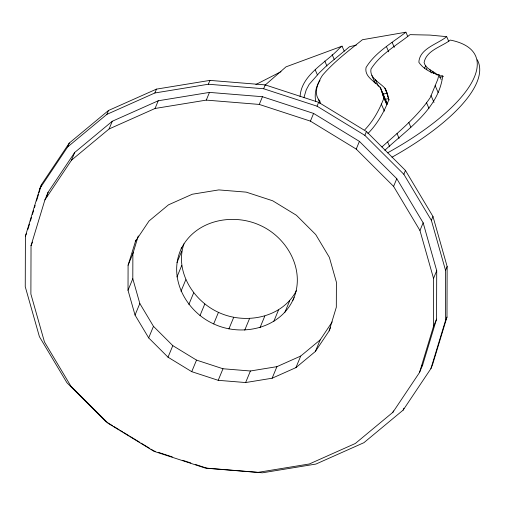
<?xml version="1.0" encoding="UTF-8"?>
<svg xmlns="http://www.w3.org/2000/svg" width="505" height="505" viewBox="0 0 505 505"><rect width="100%" height="100%" fill="white"/><g stroke="black" fill="none" stroke-linecap="round" stroke-linejoin="round"><path stroke-width="0.76" d="M195.284 464.417L207.151 468.293L262.461 472.8L315.928 464.063L363.909 442.689L403.129 410.123L430.923 368.587L432.52 364.736L446.982 317.064L447.14 266.501L432.974 216.493L405.452 170.456L366.453 131.521L318.63 102.332L265.239 84.897L209.928 80.39L156.462 89.126L108.48 110.5L69.261 143.066L41.467 184.603L39.87 188.453L25.408 236.125L25.25 286.689L39.415 336.696L66.938 382.733L105.936 421.669L112.583 425.728M31.039 245.613L30.887 294.049L44.459 341.954L70.826 386.06L108.19 423.36L154 451.319L205.144 468.021L258.137 472.339L309.357 463.975L355.318 443.491L392.89 412.295L419.516 372.507L422.71 364.799L436.566 319.135L436.718 270.699L423.146 222.793L396.778 178.688L359.415 141.387L313.599 113.429L262.455 96.72L209.468 92.402L158.248 100.773L112.287 121.251L74.708 152.453L48.089 192.241L44.895 199.942L31.039 245.613L32.49 242.11M330.642 327.265L329.146 330.882L315.366 351.474L295.924 367.621L272.132 378.22L245.626 382.55L218.204 380.315L191.73 371.667L168.02 357.199L148.685 337.895L135.037 315.07L128.018 290.274L128.093 265.207L135.864 240.127M332.214 321.9L320.157 339.916L300.709 356.063L276.923 366.662L250.411 370.992L222.989 368.757L196.521 360.109L172.805 345.641L153.47 326.337L139.828 303.511L132.802 278.716L132.878 253.649L138.256 235.923M294.055 297.514C281.537 328.433 242.103 337.308 213.672 323.907C186.074 311.446 167.755 277.996 181.131 248.933L181.724 247.494M296.391 290.722C282.03 318.156 245.064 324.86 218.457 312.349C193.44 300.942 174.471 271.28 183.959 243.833M419.516 372.507L433.372 326.836L433.524 278.4L419.952 230.495L393.591 186.389L356.227 149.089L310.411 121.131L259.267 104.428L206.28 100.11L155.054 108.474L109.093 128.958L71.521 160.154L44.895 199.942M430.923 368.587L445.391 320.915L445.543 270.352L431.377 220.35L403.855 174.307L364.856 135.372L317.033 106.189L263.642 88.747L208.331 84.24L154.865 92.977L106.883 114.357L67.664 146.923L39.87 188.453M300.077 96.651C301.327 74.418 326.432 62.727 339.48 48.177L342.055 46.157L344.227 51.169M303.922 97.616L306.276 89.732L309.155 84.392L319.375 72.745L326.823 65.568L349.542 46.719L356.353 45.096M448.775 41.461L446.685 36.657C437.677 44.131 419.516 48.448 418.86 62.267C422.609 67.948 429.136 71.887 435.588 73.831L436.187 74.759L438.99 74.664L437.715 79.531L430.209 97.648C417.237 116.794 399.007 131.641 381.919 146.974M27.908 229.295L29.486 224.081M30.395 221.102L31.525 217.377M32.427 214.398L33.557 210.673M34.46 207.694L35.135 205.459M36.493 200.99L38.532 194.286M38.98 192.796L41.467 184.603M46.498 197.48L48.089 192.241M292.856 300.399C306.232 271.343 287.913 237.893 260.315 225.432C232.717 212.573 195.271 220.136 181.131 248.933M329.146 330.882L336.317 307.242L336.399 282.175L329.374 257.386L315.726 234.56L296.391 215.25L272.681 200.782L246.213 192.134L218.785 189.905L192.279 194.236L168.487 204.834L149.044 220.975L135.264 241.573M25.408 236.125L26.468 233.556M67.664 146.923L69.261 143.066M71.521 160.154L74.708 152.453M106.883 114.357L108.48 110.5M109.093 128.958L112.287 121.251M154.865 92.977L156.462 89.126M155.054 108.474L158.248 100.773M128.093 265.207L133.459 252.248M208.331 84.24L209.928 80.39M206.28 100.11L209.468 92.402M128.018 290.274L132.802 278.716M135.037 315.07L139.828 303.511M176.996 262.556L181.781 250.998M148.685 337.895L153.47 326.337M176.952 277.005L181.737 265.447M263.642 88.747L265.239 84.897M180.998 291.29L185.783 279.732M259.267 104.428L262.455 96.72M188.864 304.446L193.649 292.887M168.02 357.199L172.805 345.641M200.005 315.568L204.79 304.01M191.73 371.667L196.521 360.109M213.672 323.907L218.457 312.349M310.411 121.131L313.599 113.429M317.033 106.189L318.63 102.332M228.923 328.888L233.708 317.336M218.204 380.315L222.989 368.757M244.723 330.175L249.514 318.623M259.999 327.682L264.79 316.124M245.626 382.55L250.411 370.992M273.71 321.571L278.495 310.019M284.915 312.267L289.706 300.715M356.227 149.089L359.415 141.387M364.856 135.372L366.453 131.521M272.132 378.22L276.923 366.662M295.924 367.621L300.709 356.063M424.446 68.143L425.854 65.884M315.366 351.474L320.157 339.916M393.591 186.389L396.778 178.688M403.855 174.307L405.452 170.456M419.952 230.495L423.146 222.793M431.377 220.35L432.974 216.493M433.524 278.4L436.718 270.699M445.543 270.352L447.14 266.501M392.89 412.295L393.471 410.893M433.372 326.836L436.566 319.135M403.129 410.123L403.931 408.198M445.391 320.915L446.982 317.064M421.397 366.756L422.71 364.799M374.022 81.999L374.899 80.882M320.012 80.484C315.89 86.431 314.249 94.372 315.77 101.492M364.806 129.766C373.447 120.802 379.318 109.837 383.825 98.342L380.701 87.902C375.505 81.684 364.168 77.126 366.043 67.537C375.303 52.223 392.031 42.95 405.906 32.2L407.769 36.493M367.861 133.617C377.292 123.971 384.021 112.274 388.831 99.75L385.605 88.962C380.581 82.788 369.344 78.464 370.973 69.084C380.233 54.243 396.608 45.336 410.06 34.649L429.951 35.085L446.685 36.657M265.125 85.124L286.013 66.849L342.055 46.157M384.823 150.313C407.541 128.977 438.649 109.301 442.746 75.706L439.868 75.864M281.026 71.672L255.883 84.518M383.087 94.246L386.862 93.128M439.691 77.448L443.466 76.324M385.624 99.352L388.642 98.456M405.906 32.2L362.432 39.725C348.557 50.86 334.089 61.73 322.461 75.314C317.815 82.403 312.942 93.943 319.804 100.918L320.296 103.373M153.76 450.858L155.243 451.337M158.21 452.31L172.3 456.911M182.684 460.301L190.839 462.965M113.909 426.536L119.224 429.78M120.55 430.588L122.545 431.807M123.87 432.615L129.185 435.859M130.517 436.667L139.816 442.342M141.141 443.156L149.777 448.421M151.109 449.235L153.097 450.447M437.841 75.062C433.334 70.877 425.841 69.122 424.086 62.576C426.353 50.285 441.572 46.832 450.302 40.078A162.395 55.676 -23.5 0 1 387.531 152.863M382.758 92.996L383.768 93.987M438.99 74.664L441.073 79.468M432.741 71.451L433.631 73.509M429.837 69.52L431.327 72.947M435.165 85.686L438.144 92.541M431.055 95.596L434.035 102.458M426.561 102.862L428.947 108.348M392.126 42.357L394.298 47.363M386.521 46.795L388.698 51.807M408.76 122.387L410.843 127.191M386.155 90.805L387.644 94.239M384.785 88.141L387.165 93.627M386.862 93.172L388.055 95.918M387.575 95.54L388.465 97.598M388.282 97.913L389.172 99.971M381.218 89.625L387.43 103.942M379.975 87.176L381.837 91.468M381.925 91.998L386.893 103.449M382.632 94.366L386.981 104.383M383.339 96.733L386.761 104.604M375.467 79.537L378.447 86.399M371.838 75.497L375.411 83.735M397.006 133.566L399.089 138.37M381.294 103.986L384.4 111.144M387.651 142L389.74 146.797M332.132 54.616L334.304 59.628M324.784 61.054L326.956 66.067M315.227 69.854L317.399 74.866M318.264 99.232L320.126 103.525M426.473 68.061L426.971 69.337M477.25 59.786A162.395 55.676 -23.5 0 1 391.975 157.213"/></g></svg>
